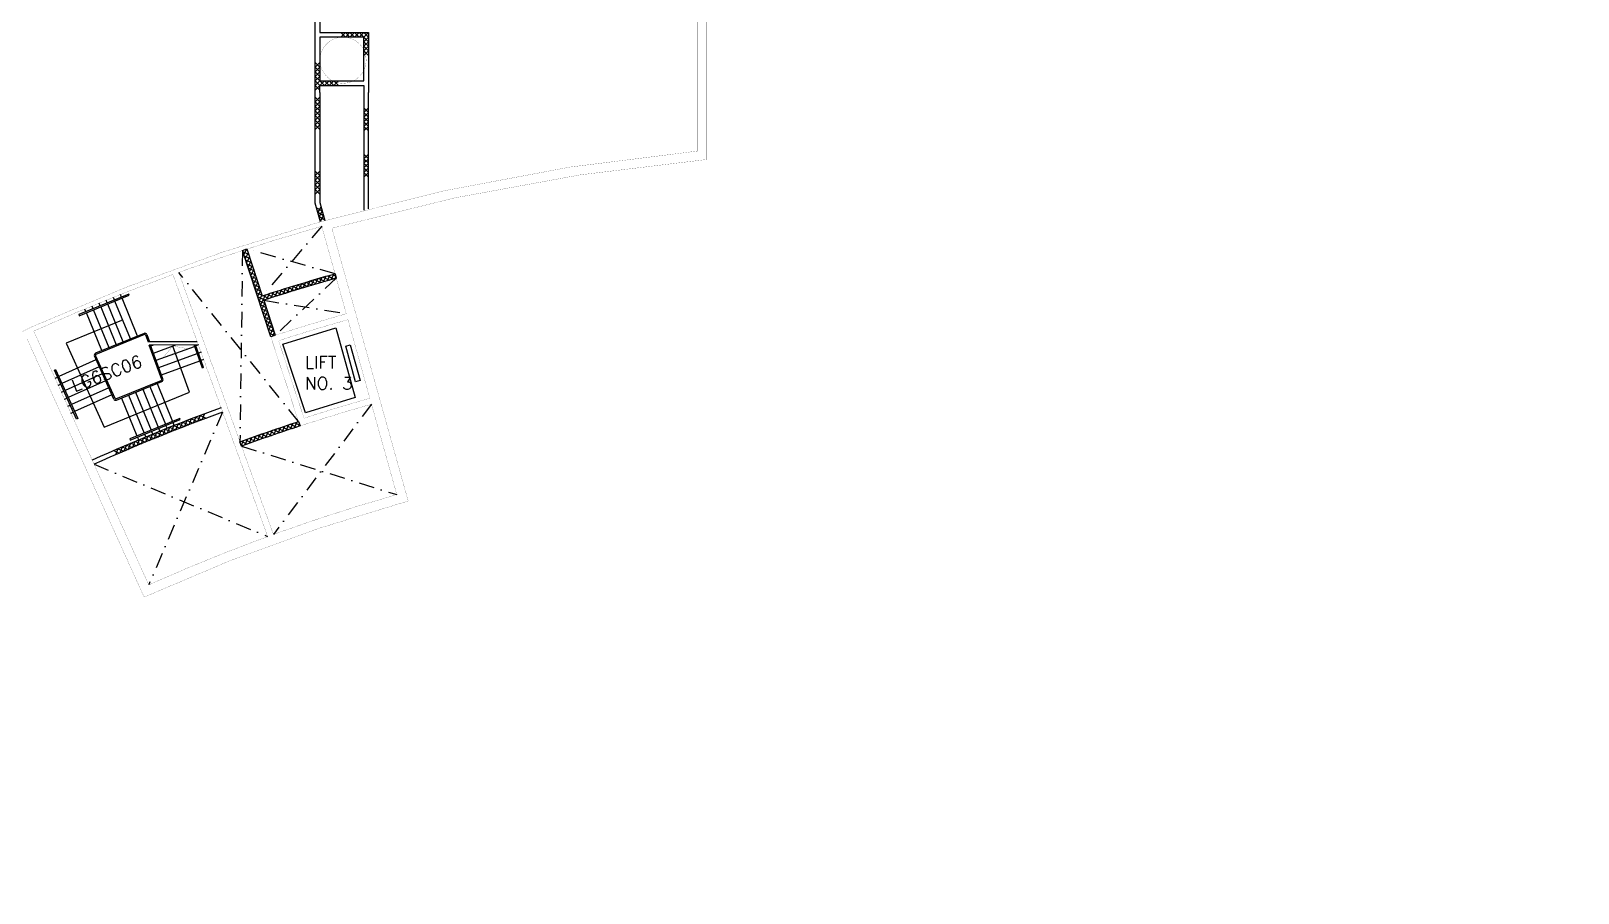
# Model space of a CAD drawing. Extents: x -174000 to 22103, y -98602 to 61553.
# Drawn here: x -28134 to 22103, y -44252 to -16250 of the extents above; entities that cross this region are included whole.
import ezdxf

# ---------------------------------------------------------------- set-up
doc = ezdxf.new("R2010")
doc.units = 0
doc.header["$LTSCALE"] = 1000
doc.header["$MEASUREMENT"] = 0
doc.linetypes.add('DASHDOT', pattern=[1, 0.5, -0.25, 0, -0.25])
doc.layers.get('0').update_dxf_attribs({"linetype": 'CONTINUOUS'})
for name, color, linetype in [('11', 7, 'CONTINUOUS'), ('20', 7, 'CONTINUOUS'), ('22', 7, 'CONTINUOUS'), ('25', 7, 'CONTINUOUS'), ('42', 7, 'CONTINUOUS'), ('6', 7, 'CONTINUOUS'), ('9', 7, 'CONTINUOUS'), ('ROOM-NO', 4, 'CONTINUOUS'), ('wal', 3, 'CONTINUOUS')]:
    doc.layers.add(name, color=color, linetype=linetype)
doc.styles.get("Standard").update_dxf_attribs({"font": 'SIMPLEX'})

# ---------------------------------------------------------------- blocks, each defined once
blk = doc.blocks.new('HAT15')
at = {"layer": '22', "color": 14, "linetype": 'Continuous'}
for p, q in [((0, 0), (0.15, 0.15)), ((0, 0.15), (0.15, 0))]:
    blk.add_line(p, q, dxfattribs=at)
blk = doc.blocks.new('CHAT15')
at = {"layer": '22', "color": 14, "linetype": 'Continuous'}
for points in [[(0, 0), (0.15, 0.15), (0.3, 0), (0.45, 0.15), (0.6, 0), (0.75, 0.15)], [(0, 0.15), (0.15, 0), (0.3, 0.15), (0.45, 0), (0.6, 0.15), (0.75, 0)]]:
    blk.add_lwpolyline(points, dxfattribs=at)
blk = doc.blocks.new('s1100a')
at = {"layer": '11', "color": 14, "linetype": 'DASHDOT'}
for p, q in [((-18691.4, -22594.2), (-20623.2, -24852.6)), ((-21263.6, -23378.6), (-21347.5, -29593.8)), ((-18260.5, -24135.1), (-21121, -23331.9)), ((-19443.4, -28938.2), (-23336.5, -24092.3)), ((-18220.1, -24279.5), (-20203.3, -26135.6)), ((-20576.5, -24995.3), (-17895.3, -25434.8)), ((-21909.4, -28627.8), (-24309.3, -34241.7)), ((-17075.5, -28372.5), (-20259.6, -32603.2)), ((-21296.6, -29734.9), (-16254.1, -31309.9)), ((-26083.9, -30325), (-20447.5, -32671.7))]:
    blk.add_line(p, q, dxfattribs=at)
at = {"layer": '11', "color": 14, "linetype": 'Continuous', "const_width": 5}
for points in [[(-18732.36, -22449.89, 0.036373), (-28106.27, -25861.72, 0.036373)], [(-18691.44, -22594.2, 0.017817), (-23336.49, -24092.3, 0.017817)], [(-23524.3, -24160.66, 0.017812), (-28044.38, -25998.36, 0.017812)], [(-17895.34, -25434.77, 0.009771), (-20345.81, -26182.15, 0.009771)], [(-17840.75, -25627.17, 0.009005), (-20093.38, -26310.45, 0.009005)], [(-17075.51, -28372.55, 0.009708), (-19396.9, -29080.78, 0.009708)], [(-17129.39, -28179.94, 0.008915), (-19269, -28828.98, 0.008915)]]:
    blk.add_lwpolyline(points, format="xyb", dxfattribs=at)
at = {"layer": '11', "color": 14, "linetype": 'Continuous'}
for points in [[(-20576.5, -24995.3), (-20203.3, -26135.6), (-20345.9, -26182.3), (-21263.6, -23378.6), (-21121, -23331.9), (-20623.16, -24852.71, -0.009227), (-18260.5, -24135.1), (-18220.14, -24279.51, 0.009224)], [(-18260.5, -24135.1), (-18220.14, -24279.51, 0.009224), (-20576.5, -24995.3), (-20203.3, -26135.6), (-20345.9, -26182.3), (-21263.6, -23378.6), (-21121, -23331.9), (-20623.16, -24852.71, -0.009227)], [(-21347.5, -29593.8, -0.008036), (-19443.5, -28938.2), (-19396.81, -29080.76, 0.008037), (-21296.6, -29734.9)]]:
    blk.add_lwpolyline(points, format="xyb", close=True, dxfattribs=at)
at = {"layer": '11', "color": 14, "linetype": 'Continuous', "const_width": 5}
for points in [[(-23336.6, -24092.3), (-20259.6, -32603.2)], [(-20447.5, -32671.7), (-23524.3, -24160.7)], [(-19396.7, -29080.7), (-20345.8, -26182.2)], [(-20093.5, -26310.4), (-19269, -28829)]]:
    blk.add_lwpolyline(points, dxfattribs=at)
at = {"layer": '11', "color": 14, "linetype": 'Continuous'}
for radius, start, end in [(63905, 110.098981, 114.150825), (63755, 110.099511, 114.150286)]:
    blk.add_arc((0.1, -88499.9), radius, start, end, dxfattribs=at)
at = {"layer": '20', "color": 14, "linetype": 'Continuous'}
for p, q in [((-17324.9, -18249.9), (-17324.9, -22066.8)), ((-17174.9, -22027.9), (-17174.9, -18249.9))]:
    blk.add_line(p, q, dxfattribs=at)
for points in [[(-18731.8, -22449.7), (-18899.9, -21848.5), (-18899.9, -18249.9)], [(-18749.9, -18249.9), (-18749.9, -21827.8), (-18587.4, -22408.9)]]:
    blk.add_lwpolyline(points, dxfattribs=at)
at = {"layer": '22', "color": 14, "linetype": 'Continuous'}
for p, q in [((-21250.7, -23418.1), (-21062.8, -23509.8)), ((-21133.7, -23336), (-21219.8, -23512.6)), ((-21207.3, -23550.5), (-21019.4, -23642.2)), ((-21080.6, -23455.3), (-21175.1, -23649.1)), ((-21167.9, -23347.2), (-21106.1, -23377.4)), ((-21035.9, -23591.8), (-21130.4, -23785.6)), ((-21164, -23682.9), (-20976.1, -23774.6)), ((-21120.7, -23815.3), (-20932.8, -23907)), ((-20991.2, -23728.3), (-21085.7, -23922.1)), ((-21077.3, -23947.7), (-20889.4, -24039.4)), ((-20946.5, -23864.8), (-21041, -24058.6)), ((-21034, -24080.1), (-20846.1, -24171.8)), ((-20901.9, -24001.3), (-20996.3, -24195.1)), ((-20990.6, -24212.5), (-20802.7, -24304.2)), ((-20857.2, -24137.9), (-20951.7, -24331.6)), ((-20947.3, -24344.9), (-20759.4, -24436.6)), ((-20812.5, -24274.4), (-20907, -24468.1)), ((-20904, -24477.3), (-20716.1, -24569)), ((-20767.8, -24410.9), (-20862.3, -24604.6)), ((-20860.6, -24609.7), (-20672.7, -24701.3)), ((-20723.1, -24547.4), (-20817.6, -24741.1)), ((-19864.5, -24611.9), (-19954.9, -24797.2)), ((-19733.4, -24571.3), (-19823.7, -24756.2)), ((-19773.5, -24583.6), (-19576.3, -24679.8)), ((-19602.5, -24531), (-19692.6, -24715.6)), ((-19633.7, -24540.6), (-19436, -24637)), ((-19471.8, -24491.1), (-19561.7, -24675.4)), ((-19493.5, -24497.7), (-19295.3, -24594.3)), ((-19341.3, -24451.5), (-19431, -24635.4)), ((-19352.8, -24455), (-19154.2, -24551.9)), ((-19210.9, -24412.3), (-19300.4, -24595.9)), ((-19211.8, -24412.6), (-19012.7, -24509.7)), ((-19080.6, -24373.4), (-19170, -24556.6)), ((-19070.3, -24370.3), (-18870.7, -24467.7)), ((-18950.6, -24334.8), (-19039.8, -24517.7)), ((-18928.3, -24328.3), (-18728.3, -24425.9)), ((-18820.7, -24296.6), (-18909.7, -24479.2)), ((-18786, -24286.4), (-18585.4, -24384.3)), ((-18690.9, -24258.7), (-18779.8, -24440.9)), ((-18561.3, -24221.2), (-18650.1, -24403)), ((-18643.2, -24244.8), (-18442.1, -24342.9)), ((-18431.9, -24183.9), (-18520.5, -24365.5)), ((-18499.9, -24203.4), (-18298.4, -24301.8)), ((-18302.7, -24147), (-18391.1, -24328.2)), ((-18356.2, -24162.3), (-18236.6, -24220.6)), ((-18233.2, -24232.7), (-18261.8, -24291.3)), ((-20817.3, -24742.1), (-20629.4, -24833.7)), ((-20774, -24874.5), (-20546.3, -24985.5)), ((-20678.4, -24683.9), (-20772.9, -24877.6)), ((-20730.6, -25006.9), (-20542.7, -25098.5)), ((-20633.8, -24820.4), (-20728.3, -25014.1)), ((-20522.4, -24820.1), (-20683.6, -25150.6)), ((-20544.4, -25093.4), (-20638.9, -25287.1)), ((-20603.5, -24846.3), (-20409, -24941.2)), ((-20390.5, -24777.8), (-20481.6, -24964.6)), ((-20466.2, -24802.1), (-20271.2, -24897.2)), ((-20258.7, -24735.8), (-20349.6, -24922.2)), ((-20328.5, -24758), (-20133.1, -24853.3)), ((-20127.1, -24694.1), (-20217.9, -24880.2)), ((-20190.4, -24714.1), (-19994.5, -24809.6)), ((-19995.7, -24652.8), (-20086.3, -24838.5)), ((-20051.8, -24670.4), (-19855.5, -24766.2)), ((-19912.9, -24626.9), (-19716.1, -24722.9)), ((-20687.3, -25139.3), (-20499.4, -25230.9)), ((-20644, -25271.7), (-20456.1, -25363.3)), ((-20600.6, -25404.1), (-20412.7, -25495.7)), ((-20499.7, -25229.9), (-20594.2, -25423.7)), ((-20557.3, -25536.5), (-20369.4, -25628.1)), ((-20455, -25366.4), (-20549.5, -25560.2)), ((-20410.4, -25502.9), (-20504.9, -25696.7)), ((-20514, -25668.9), (-20326.1, -25760.5)), ((-20470.6, -25801.3), (-20282.7, -25892.9)), ((-20365.7, -25639.4), (-20460.2, -25833.2)), ((-20427.3, -25933.7), (-20239.4, -26025.3)), ((-20321, -25776), (-20415.5, -25969.7)), ((-20384, -26066.1), (-20226.1, -26143.1)), ((-20276.3, -25912.5), (-20370.8, -26106.2)), ((-20231.6, -26049), (-20287.3, -26163.1)), ((-23633.8, -29125.7), (-23716, -29320)), ((-23631.4, -29124.8), (-23435.3, -29208.4)), ((-23492.8, -29069.8), (-23575.5, -29263.9)), ((-23490.4, -29068.9), (-23294.5, -29152.9)), ((-23351.7, -29014.2), (-23434.8, -29208.1)), ((-23349.3, -29013.3), (-23153.6, -29097.8)), ((-23210.4, -28958.9), (-23294, -29152.6)), ((-23208, -28958), (-23012.5, -29043)), ((-23069, -28904), (-23153.1, -29097.5)), ((-23065.8, -28905.3), (-22870.5, -28990.8)), ((-22926.7, -28851.6), (-23011.2, -29044.9)), ((-22924.3, -28850.7), (-22729.2, -28936.7)), ((-22785.1, -28797.3), (-22870, -28990.4)), ((-22782.6, -28796.5), (-22587.8, -28882.9)), ((-22643.3, -28743.4), (-22728.7, -28936.3)), ((-22640.8, -28742.6), (-22446.2, -28829.5)), ((-22501.4, -28689.8), (-22587.3, -28882.5)), ((-20026.7, -29131.8), (-20119.3, -29321.5)), ((-19893.7, -29087.1), (-19986, -29276.3)), ((-19972.5, -29113.5), (-19780.2, -29207.3)), ((-19760.8, -29042.7), (-19852.9, -29231.6)), ((-19837.3, -29068.2), (-19644.5, -29162.2)), ((-19628.1, -28998.8), (-19720, -29187.2)), ((-19701.6, -29023.1), (-19508.5, -29117.3)), ((-19495.6, -28955.2), (-19587.3, -29143.3)), ((-19565.6, -28978.2), (-19404.7, -29056.7)), ((-19416.4, -29021), (-19454.8, -29099.7)), ((-24757, -29585.2), (-24835.4, -29781.1)), ((-24754.6, -29584.3), (-24556.9, -29664.1)), ((-24617.1, -29526.6), (-24696, -29722.3)), ((-24614.7, -29525.7), (-24417.2, -29606)), ((-24477, -29468.3), (-24556.4, -29663.8)), ((-24474.6, -29467.4), (-24277.3, -29548.2)), ((-24336.8, -29410.4), (-24416.7, -29605.7)), ((-24334.4, -29409.5), (-24137.3, -29490.7)), ((-24196.5, -29352.8), (-24276.8, -29547.9)), ((-24194.1, -29351.9), (-23997.2, -29433.6)), ((-24056, -29295.5), (-24136.8, -29490.4)), ((-24053.6, -29294.6), (-23856.9, -29376.8)), ((-23915.4, -29238.6), (-23996.7, -29433.3)), ((-23913, -29237.7), (-23716.5, -29320.3)), ((-23774.7, -29182), (-23856.4, -29376.5)), ((-23772.3, -29181.1), (-23576, -29264.2)), ((-21233.3, -29552.5), (-21307.5, -29704.7)), ((-21302.4, -29577.5), (-21114.4, -29669.2)), ((-21098.4, -29504.1), (-21192.7, -29697.3)), ((-21171.2, -29530.2), (-20982.8, -29622.1)), ((-20963.8, -29456.1), (-21057.8, -29648.9)), ((-21039.6, -29483.1), (-20850.8, -29575.2)), ((-20829.3, -29408.6), (-20923.1, -29600.9)), ((-20907.6, -29436.2), (-20718.4, -29528.5)), ((-20695.1, -29361.4), (-20788.6, -29553.3)), ((-20775.2, -29389.5), (-20585.6, -29482.1)), ((-20561, -29314.7), (-20654.4, -29506.1)), ((-20642.5, -29343), (-20452.4, -29435.8)), ((-20427.1, -29268.3), (-20520.3, -29459.3)), ((-20509.3, -29296.7), (-20318.7, -29389.7)), ((-20293.5, -29222.4), (-20386.4, -29413)), ((-20375.7, -29250.6), (-20184.7, -29343.8)), ((-20160, -29176.9), (-20252.7, -29367)), ((-20241.7, -29204.7), (-20050.3, -29298.1)), ((-20107.3, -29159), (-19915.5, -29252.6)), ((-25452.1, -29882.2), (-25253.4, -29959.7)), ((-25315.2, -29822.9), (-25391.8, -30019.5)), ((-25312.9, -29822), (-25114.4, -29899.9)), ((-25175.9, -29763), (-25252.9, -29959.4)), ((-25173.5, -29762.1), (-24975.2, -29840.5)), ((-25036.4, -29703.4), (-25113.9, -29899.6)), ((-25034, -29702.5), (-24835.9, -29781.4)), ((-24896.8, -29644.1), (-24974.7, -29840.2)), ((-24894.4, -29643.2), (-24696.5, -29722.6)), ((-21315.6, -29682.3), (-21245.6, -29716.4))]:
    blk.add_line(p, q, dxfattribs=at)
at = {"layer": '25', "color": 10, "linetype": 'Continuous'}
for p, q in [((-24959.6, -24798.5), (-26579.2, -25461.3)), ((-26564, -25498.4), (-24944.4, -24835.6)), ((-25885, -25177.4), (-25919.3, -25093.7)), ((-25653.7, -25082.6), (-25688, -24998.9)), ((-25422.3, -24987.8), (-25456.6, -24904.1)), ((-24903, -26254.8), (-25407.3, -25025)), ((-25191, -24893.1), (-25225.3, -24809.4)), ((-24671.7, -26160.1), (-25176, -24930.3)), ((-24944.4, -24835.6), (-24959.6, -24798.5)), ((-26579.2, -25461.3), (-26564, -25498.4)), ((-26347.7, -25367), (-26382, -25283.3)), ((-25828.2, -26634.1), (-26332.6, -25403.8)), ((-26116.4, -25272.2), (-26150.7, -25188.5)), ((-25596.9, -26539.3), (-26101.3, -25309)), ((-25870, -25214.2), (-25365.4, -26444.9)), ((-25134.3, -26349.6), (-25638.6, -25119.7)), ((-25188.4, -25653.2), (-26993.9, -26393.2)), ((-24457.1, -26073.2), (-26039.9, -26720.7)), ((-24442.1, -26110.3), (-26025.6, -26758.4)), ((-24371.4, -26111.2), (-24284.7, -26351.4)), ((-26993.9, -26393.2), (-25757.4, -29123)), ((-24409.1, -26124.9), (-24327.3, -26351.4)), ((-22732.6, -26350.4), (-24327.3, -26351.4)), ((-22696.5, -26450.4), (-24291.1, -26451.3)), ((-23887.2, -27568.6), (-24291.1, -26451.3)), ((-23849.6, -27554.9), (-24248.5, -26451.3)), ((-24236.1, -26476), (-24167.8, -26451.3)), ((-24151.1, -26711.1), (-23431.8, -26450.8)), ((-24066, -26946.2), (-22818.8, -26495)), ((-22984.6, -27986.1), (-23527.4, -26485.4)), ((-22563.5, -27200.3), (-22834.6, -26450.5)), ((-22525.8, -27186.7), (-22791.9, -26450.5)), ((-22695.7, -26450.5), (-22780.3, -26481.1)), ((-26022.9, -26928), (-27232.4, -27475.9)), ((-25440.9, -28206.5), (-26074.3, -26808)), ((-25404.5, -28190.1), (-26038, -26791.6)), ((-23981, -27181.3), (-22733.8, -26730.1)), ((-23895.9, -27416.4), (-22648.7, -26965.2)), ((-22610.7, -26685.6), (-22695.3, -26716.2)), ((-22525.7, -26920.7), (-22610.3, -26951.3)), ((-27350.8, -27529.5), (-27268.5, -27492.2)), ((-25919.7, -27155.7), (-27129.2, -27703.6)), ((-25816.5, -27383.4), (-27026, -27931.3)), ((-25713.4, -27611.1), (-26922.9, -28159)), ((-25372.2, -28202.9), (-23901.3, -27600.2)), ((-22525.8, -27186.7), (-22563.5, -27200.3)), ((-27247.5, -27757.2), (-27165.2, -27719.9)), ((-27144.3, -27984.9), (-27062, -27947.6)), ((-25610.2, -27838.8), (-26819.7, -28386.7)), ((-25507.1, -28066.6), (-26716.6, -28614.5)), ((-25757.4, -29123), (-22984.6, -27986.1)), ((-25357, -28239.8), (-23886.1, -27637.1)), ((-24965.6, -28079.5), (-24461.2, -29310.2)), ((-24965.6, -28079.5), (-24461.2, -29310.2)), ((-24734.3, -27984.7), (-24229.9, -29215.4)), ((-24734.3, -27984.7), (-24229.9, -29215.4)), ((-24503, -27889.9), (-23998.6, -29120.6)), ((-24271.6, -27795), (-23767.2, -29025.7)), ((-24271.6, -27795.1), (-23767.2, -29025.8)), ((-24271.6, -27795.1), (-23767.3, -29025.8)), ((-24040.3, -27700.2), (-23535.9, -28930.9)), ((-24040.3, -27700.3), (-23535.9, -28930.9)), ((-27041.1, -28212.6), (-26958.8, -28175.3)), ((-26937.9, -28440.3), (-26855.6, -28403)), ((-26834.7, -28668), (-26752.4, -28630.7)), ((-25197, -28174.4), (-24692.6, -29405.1)), ((-25196.9, -28174.3), (-24692.5, -29405)), ((-23713.8, -29156.1), (-23752.1, -29062.6)), ((-23481, -29064.9), (-23521, -28967.5)), ((-24677.5, -29442.1), (-24639.7, -29534.3)), ((-24446.2, -29347.2), (-24408.3, -29439.6)), ((-24177, -29344.5), (-24214.7, -29252.7)), ((-23945.9, -29249.2), (-23983.4, -29157.6))]:
    blk.add_line(p, q, dxfattribs=at)
at = {"layer": '25', "color": 10, "linetype": 'Continuous', "const_width": 5}
blk.add_lwpolyline([(-23034.9, -26572.3), (-23527.3, -26485.5), (-23848.7, -26868.5)], dxfattribs=at)
at = {"layer": '25', "color": 10, "linetype": 'Continuous'}
for points in [[(-27335.3, -27247.9), (-26613, -28842), (-26649.4, -28858.5), (-27371.7, -27264.4)], [(-24908.8, -29536.9), (-23289.2, -28874.1), (-23304.4, -28837), (-24924, -29499.8)]]:
    blk.add_lwpolyline(points, close=True, dxfattribs=at)
for centre, radius, start, end in [((-24432.53, -26133.36), 65, 19.88755, 112.240353), ((-24432.59, -26133.45), 25, 19.887192, 112.252808), ((-26015.19, -26780.94), 65, 112.338206, 204.567169), ((-26015.23, -26781.17), 25, 112.263997, 204.590117), ((-23910.75, -27577.05), 25, 292.274842, 19.855208), ((-23910.71, -27576.99), 65, 292.283664, 19.872172), ((-25381.69, -28179.71), 65, 204.371258, 292.359692), ((-25381.68, -28179.79), 25, 204.346956, 292.373431)]:
    blk.add_arc(centre, radius, start, end, dxfattribs=at)
at = {"layer": '42', "color": 10, "linetype": 'Continuous'}
for points in [[(-18235.2, -25896.7), (-17602.2, -28159.9), (-19220.4, -28655.7), (-19951.7, -26421.8)], [(-17769.9, -26446), (-17446.7, -27601.6), (-17591.2, -27642), (-17914.4, -26486.4)]]:
    blk.add_lwpolyline(points, close=True, dxfattribs=at)
at = {"layer": '9', "color": 14, "linetype": 'Continuous', "const_width": 5}
for points in [[(-6499.9, -18249.9), (-6499.9, -20153.3)], [(-6199.9, -18249.9), (-6199.9, -20426.7)], [(-18691.4, -22594.2), (-17895.3, -25434.8)], [(-18362.1, -22657.4), (-15884.4, -31517.5)], [(-28044.4, -25998.4), (-24309.5, -34241.8)], [(-17840.7, -25627.2), (-17129.4, -28179.9)], [(-28255.9, -26258.4), (-24459.1, -34638.4)], [(-17075.5, -28372.5), (-16254.1, -31309.9)]]:
    blk.add_lwpolyline(points, dxfattribs=at)
for points in [[(-6499.9, -20153.29, 0.045413), (-18731.84, -22449.74, 0.045413)], [(-6199.9, -20426.66, 0.045317), (-18362.15, -22657.41, 0.045317)], [(-28106.28, -25861.73, 0.112625), (-52492.24, -44249.89, 0.112625)], [(-15884.42, -31517.48, 0.038622), (-24459.14, -34638.41, 0.038622)], [(-16254.1, -31309.88, 0.017704), (-20259.6, -32603.2, 0.017704)], [(-20447.51, -32671.66, 0.017534), (-24309.29, -34241.71, 0.017534)]]:
    blk.add_lwpolyline(points, format="xyb", dxfattribs=at)
at = {"xscale": 999.9979999999999, "yscale": 999.9979999999999, "zscale": 1000}
for p in [(-18899.9, -18549.9), (-18899.9, -18699.9), (-18899.9, -18849.9), (-18899.9, -18999.9), (-18899.9, -19149.9), (-18899.9, -19299.9), (-18899.9, -19449.9), (-18899.9, -20949.9), (-18899.9, -21099.9), (-18899.9, -21249.9), (-18899.9, -21399.9), (-18899.9, -21549.9)]:
    blk.add_blockref('HAT15', p, dxfattribs=at)
for name, p, rotation in [('CHAT15', (-17324.9, -18749.9), 270), ('CHAT15', (-17324.9, -20249.9), 270), ('HAT15', (-18859.5, -21993), 285.622998), ('HAT15', (-18819.1, -22137.5), 285.622998), ('HAT15', (-18778.7, -22282), 285.622998)]:
    blk.add_blockref(name, p, dxfattribs=dict(at, rotation=rotation))
at = {"layer": 'ROOM-NO'}
blk.add_text('LG6SC06', height=400, rotation=20.501692, dxfattribs=at).set_placement((-26716.16, -27976.01))
for s, p in [('LIFT', (-19230.74, -27211.57)), ('NO. 3', (-19230.74, -27897.28))]:
    blk.add_text(s, height=400, dxfattribs=at).set_placement(p)

msp = doc.modelspace()

# ---------------------------------------------------------------- linework, layer by layer
at = {"layer": '20', "color": 14, "linetype": 'Continuous'}
for points in [[(-18900, -18250), (-18900, -9600), (-6500, 2800)], [(-6500, 2588), (-17175, -8087), (-17175, -11200), (-18750, -11200), (-18750, -16300), (-17175, -16300), (-17175, -18250)], [(-18750, -18250), (-18750, -18025), (-17325, -18025), (-17325, -18250)]]:
    msp.add_lwpolyline(points, dxfattribs=at)
msp.add_lwpolyline([(-18750, -17875), (-17325, -17875), (-17325, -16450), (-18750, -16450)], close=True, dxfattribs=at)
at = {"layer": '6', "color": 14, "linetype": 'Continuous', "const_width": 5}
msp.add_lwpolyline([(-17250, -17200, 1), (-18750, -17200, 1)], format="xyb", close=True, dxfattribs=at)
at = {"layer": '9', "color": 14, "linetype": 'Continuous', "const_width": 5}
for points in [[(12300, 61550), (12300, 39050), (22100, 39050), (22100, 31500), (9800, 31500), (9800, 18676), (-6200, 2676), (-6200, -18250)], [(9500, 31800), (9500, 18800), (-6500, 2800), (-6500, -18250)]]:
    msp.add_lwpolyline(points, dxfattribs=at)

# ---------------------------------------------------------------- block references
at = {"xscale": 999.9979999999999, "yscale": 999.9979999999999, "zscale": 1000}
for p in [(-18075, -16450), (-17925, -16450), (-17775, -16450), (-17625, -16450), (-17475, -16450), (-17325, -16450), (-17325, -16600), (-17325, -16750), (-17325, -16900), (-17325, -17050), (-18900, -17425), (-18900, -17575), (-18900, -17725), (-18900, -17875), (-18900, -18025), (-18900, -18175), (-18750, -18025), (-18600, -18025), (-18450, -18025), (-18300, -18025)]:
    msp.add_blockref('HAT15', p, dxfattribs=at)
at = {"layer": 'wal'}
msp.add_blockref('s1100a', (0, 0), dxfattribs=at)

doc.saveas('drawing.dxf')
